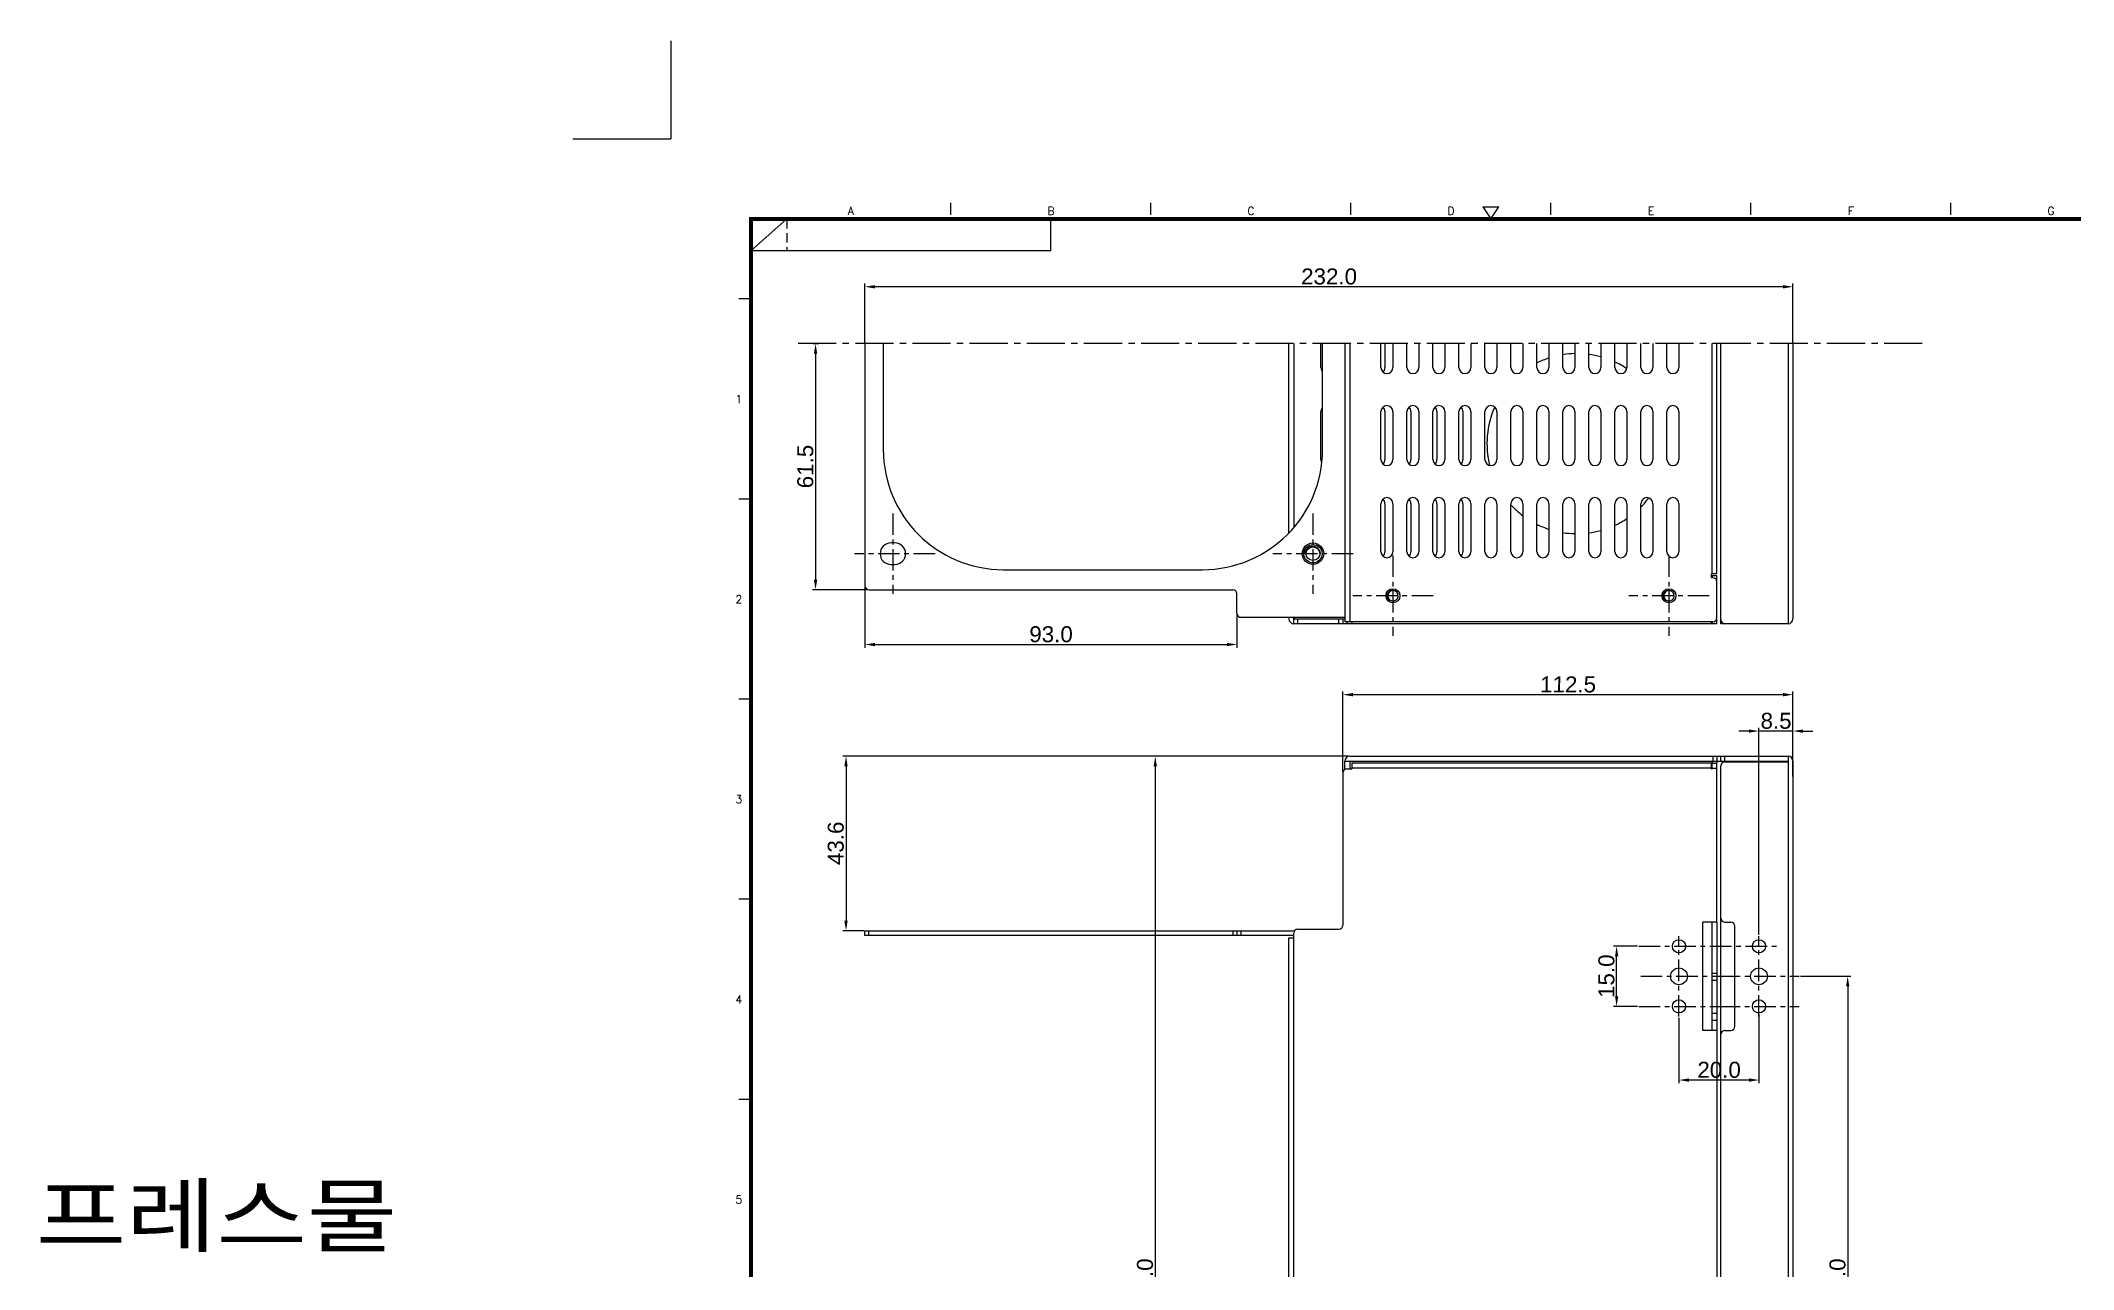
# Model space of a CAD drawing. Extents: x -425 to 6552, y -3049 to 3105.
# Drawn here: x -425 to 83, y -2273 to -1966 of the extents above; entities that cross this region are included whole.
import ezdxf
from ezdxf.enums import TextEntityAlignment as Align

# ---------------------------------------------------------------- set-up
doc = ezdxf.new("R2010")
doc.units = 0
doc.header["$PDMODE"] = 3
doc.header["$PDSIZE"] = 1.5
for name, pattern in [('CENTER', [17.8, 10.75, -2.35, 2.35, -2.35]), ('CENTER2', [28.575, 19.05, -3.175, 3.175, -3.175]), ('HIDDEN', [3.525, 2.35, -1.175])]:
    doc.linetypes.add(name, pattern=pattern)
doc.layers.get('0').update_dxf_attribs({"linetype": 'CONTINUOUS'})
doc.layers.get('DEFPOINTS').update_dxf_attribs({"linetype": 'CONTINUOUS'})
for name, color, linetype in [('3', 112, 'CENTER'), ('CV', 6, 'CONTINUOUS'), ('DIM', 1, 'CONTINUOUS')]:
    doc.layers.add(name, color=color, linetype=linetype)
doc.styles.add('N', font='arialbi.ttf', dxfattribs={"width": 0.8, "oblique": 5})
doc.styles.add('OMI-1', font='arial.ttf', dxfattribs={"oblique": 1})
doc.styles.add('SIM', font='simplex')
doc.dimstyles.new('1', dxfattribs={"dimtxt": 4, "dimasz": 2.5, "dimexe": 0.8, "dimexo": 0.3, "dimgap": 0.5, "dimtad": 1, "dimtoh": 1, "dimdec": 1, "dimzin": 0, "dimtxsty": 'OMI-1', "dimcen": 0, "dimclrd": 256, "dimclre": 256, "dimclrt": 256, "dimazin": 3, "dimtfac": 0.8, "dimtdec": 1, "dimtix": 1, "dimtmove": 0, "dimatfit": 3, "dimtolj": 1, "dimtzin": 0})

# ---------------------------------------------------------------- blocks, each defined once
blk = doc.blocks.new('*D8302')
at = {"layer": 'DEFPOINTS', "color": 0}
for p in [(14.35, -2199.89), (14.35, -2354.89), (26.47, -2354.89)]:
    blk.add_point(p, dxfattribs=at)
at = {"layer": 'DIM'}
for p, q in [((14.65, -2199.89), (27.27, -2199.89)), ((26.47, -2202.39), (26.47, -2352.39)), ((14.65, -2354.89), (27.27, -2354.89))]:
    blk.add_line(p, q, dxfattribs=at)
for points in [[(26.89, -2202.39), (26.06, -2202.39), (26.47, -2199.89)], [(26.06, -2352.39), (26.89, -2352.39), (26.47, -2354.89)]]:
    blk.add_solid(points, dxfattribs=at)
at = {"layer": 'DIM', "insert": (23.93, -2277.39), "char_height": 4, "attachment_point": 5, "rotation": 90, "style": 'OMI-1'}
blk.add_mtext('\\A1;155.0', dxfattribs=at)
blk = doc.blocks.new('*D8303')
at = {"layer": 'DEFPOINTS', "color": 0}
for p in [(4.29, -2138.61), (12.79, -2150.29), (4.29, -2189.83)]:
    blk.add_point(p, dxfattribs=at)
at = {"layer": 'DIM'}
for p, q in [((1.79, -2138.61), (-0.71, -2138.61)), ((4.29, -2189.53), (4.29, -2137.81)), ((12.79, -2138.61), (4.29, -2138.61)), ((12.79, -2149.99), (12.79, -2137.81)), ((15.29, -2138.61), (17.79, -2138.61))]:
    blk.add_line(p, q, dxfattribs=at)
for points in [[(1.79, -2139.03), (1.79, -2138.2), (4.29, -2138.61)], [(15.29, -2138.2), (15.29, -2139.03), (12.79, -2138.61)]]:
    blk.add_solid(points, dxfattribs=at)
at = {"layer": 'DIM', "insert": (8.54, -2136.07), "char_height": 4, "attachment_point": 5, "style": 'OMI-1'}
blk.add_mtext('\\A1;8.5', dxfattribs=at)
blk = doc.blocks.new('*D8304')
at = {"layer": 'DEFPOINTS', "color": 0}
for p in [(-219.21, -2027.6), (-219.21, -2041.79), (12.79, -2041.79)]:
    blk.add_point(p, dxfattribs=at)
at = {"layer": 'DIM'}
for p, q in [((-219.21, -2041.49), (-219.21, -2026.8)), ((12.79, -2041.49), (12.79, -2026.8)), ((10.29, -2027.6), (-216.71, -2027.6))]:
    blk.add_line(p, q, dxfattribs=at)
for points in [[(-216.71, -2027.18), (-216.71, -2028.01), (-219.21, -2027.6)], [(10.29, -2028.01), (10.29, -2027.18), (12.79, -2027.6)]]:
    blk.add_solid(points, dxfattribs=at)
at = {"layer": 'DIM', "insert": (-103.21, -2025.05), "char_height": 4, "attachment_point": 5, "style": 'OMI-1'}
blk.add_mtext('\\A1;232.0', dxfattribs=at)
blk = doc.blocks.new('*D8305')
at = {"layer": 'DEFPOINTS', "color": 0}
for p in [(-99.71, -2129.52), (12.79, -2138.61), (-99.71, -2149.04)]:
    blk.add_point(p, dxfattribs=at)
at = {"layer": 'DIM'}
for p, q in [((-99.71, -2148.74), (-99.71, -2128.72)), ((12.79, -2138.31), (12.79, -2128.72)), ((10.29, -2129.52), (-97.21, -2129.52))]:
    blk.add_line(p, q, dxfattribs=at)
for points in [[(-97.21, -2129.1), (-97.21, -2129.94), (-99.71, -2129.52)], [(10.29, -2129.94), (10.29, -2129.1), (12.79, -2129.52)]]:
    blk.add_solid(points, dxfattribs=at)
at = {"layer": 'DIM', "insert": (-43.46, -2126.98), "char_height": 4, "attachment_point": 5, "style": 'OMI-1'}
blk.add_mtext('\\A1;112.5', dxfattribs=at)
blk = doc.blocks.new('*D8306')
at = {"layer": 'DEFPOINTS', "color": 0}
for p in [(-219.21, -2102.29), (-126.21, -2109.19), (-126.21, -2116.98)]:
    blk.add_point(p, dxfattribs=at)
at = {"layer": 'DIM'}
for p, q in [((-219.21, -2102.59), (-219.21, -2117.78)), ((-126.21, -2109.49), (-126.21, -2117.78)), ((-216.71, -2116.98), (-128.71, -2116.98))]:
    blk.add_line(p, q, dxfattribs=at)
for points in [[(-216.71, -2116.57), (-216.71, -2117.4), (-219.21, -2116.98)], [(-128.71, -2117.4), (-128.71, -2116.57), (-126.21, -2116.98)]]:
    blk.add_solid(points, dxfattribs=at)
at = {"layer": 'DIM', "insert": (-172.71, -2114.44), "char_height": 4, "attachment_point": 5, "style": 'OMI-1'}
blk.add_mtext('\\A1;93.0', dxfattribs=at)
blk = doc.blocks.new('*D8307')
at = {"layer": 'DEFPOINTS', "color": 0}
for p in [(-232.43, -2041.79), (-231.55, -2103.29), (-218.21, -2103.29)]:
    blk.add_point(p, dxfattribs=at)
at = {"layer": 'DIM'}
for p, q in [((-232.13, -2041.79), (-230.75, -2041.79)), ((-231.55, -2044.29), (-231.55, -2100.79)), ((-218.51, -2103.29), (-232.35, -2103.29))]:
    blk.add_line(p, q, dxfattribs=at)
for points in [[(-231.13, -2044.29), (-231.96, -2044.29), (-231.55, -2041.79)], [(-231.96, -2100.79), (-231.13, -2100.79), (-231.55, -2103.29)]]:
    blk.add_solid(points, dxfattribs=at)
at = {"layer": 'DIM', "insert": (-234.09, -2072.54), "char_height": 4, "attachment_point": 5, "rotation": 90, "style": 'OMI-1'}
blk.add_mtext('\\A1;61.5', dxfattribs=at)
blk = doc.blocks.new('*D8308')
at = {"layer": 'DEFPOINTS', "color": 0}
for p in [(-98.01, -2144.89), (-223.93, -2188.49), (-219.21, -2188.49)]:
    blk.add_point(p, dxfattribs=at)
at = {"layer": 'DIM'}
for p, q in [((-98.31, -2144.89), (-224.73, -2144.89)), ((-223.93, -2147.39), (-223.93, -2185.99)), ((-219.51, -2188.49), (-224.73, -2188.49))]:
    blk.add_line(p, q, dxfattribs=at)
for points in [[(-223.52, -2147.39), (-224.35, -2147.39), (-223.93, -2144.89)], [(-224.35, -2185.99), (-223.52, -2185.99), (-223.93, -2188.49)]]:
    blk.add_solid(points, dxfattribs=at)
at = {"layer": 'DIM', "insert": (-226.48, -2166.69), "char_height": 4, "attachment_point": 5, "rotation": 90, "style": 'OMI-1'}
blk.add_mtext('\\A1;43.6', dxfattribs=at)
blk = doc.blocks.new('*D8312')
at = {"layer": 'DEFPOINTS', "color": 0}
for p in [(-15.71, -2209.96), (4.29, -2209.04), (-15.71, -2225.81)]:
    blk.add_point(p, dxfattribs=at)
at = {"layer": 'DIM'}
for p, q in [((-15.71, -2210.26), (-15.71, -2226.61)), ((4.29, -2209.34), (4.29, -2226.61)), ((1.79, -2225.81), (-13.21, -2225.81))]:
    blk.add_line(p, q, dxfattribs=at)
for points in [[(-13.21, -2225.39), (-13.21, -2226.23), (-15.71, -2225.81)], [(1.79, -2226.23), (1.79, -2225.39), (4.29, -2225.81)]]:
    blk.add_solid(points, dxfattribs=at)
at = {"layer": 'DIM', "insert": (-5.71, -2223.27), "char_height": 4, "attachment_point": 5, "style": 'OMI-1'}
blk.add_mtext('\\A1;20.0', dxfattribs=at)
blk = doc.blocks.new('*D8313')
at = {"layer": 'DEFPOINTS', "color": 0}
for p in [(-31.29, -2192.39), (-25.77, -2192.39), (-25.77, -2207.39)]:
    blk.add_point(p, dxfattribs=at)
at = {"layer": 'DIM'}
for p, q in [((-26.07, -2192.39), (-32.09, -2192.39)), ((-31.29, -2204.89), (-31.29, -2194.89)), ((-26.07, -2207.39), (-32.09, -2207.39))]:
    blk.add_line(p, q, dxfattribs=at)
for points in [[(-30.87, -2194.89), (-31.7, -2194.89), (-31.29, -2192.39)], [(-31.7, -2204.89), (-30.87, -2204.89), (-31.29, -2207.39)]]:
    blk.add_solid(points, dxfattribs=at)
at = {"layer": 'DIM', "insert": (-33.83, -2199.89), "char_height": 4, "attachment_point": 5, "rotation": 90, "style": 'OMI-1'}
blk.add_mtext('\\A1;15.0', dxfattribs=at)
blk = doc.blocks.new('*D8431')
at = {"layer": 'DEFPOINTS', "color": 0}
for p in [(-120.3, -2144.89), (-146.62, -2409.89), (-112.21, -2409.89)]:
    blk.add_point(p, dxfattribs=at)
at = {"layer": 'DIM'}
for p, q in [((-120.6, -2144.89), (-147.42, -2144.89)), ((-146.62, -2147.39), (-146.62, -2407.39)), ((-112.51, -2409.89), (-147.42, -2409.89))]:
    blk.add_line(p, q, dxfattribs=at)
for points in [[(-146.21, -2147.39), (-147.04, -2147.39), (-146.62, -2144.89)], [(-147.04, -2407.39), (-146.21, -2407.39), (-146.62, -2409.89)]]:
    blk.add_solid(points, dxfattribs=at)
at = {"layer": 'DIM', "insert": (-149.17, -2277.39), "char_height": 4, "attachment_point": 5, "rotation": 90, "style": 'OMI-1'}
blk.add_mtext('\\A1;265.0', dxfattribs=at)

msp = doc.modelspace()

# ---------------------------------------------------------------- linework, layer by layer
for p, q in [((-267.71, -1966.11), (-267.71, -1990.65)), ((-292.25, -1990.65), (-267.71, -1990.65)), ((-197.71, -2009.65), (-197.71, -2006.65)), ((-147.71, -2009.65), (-147.71, -2006.65)), ((-97.71, -2009.65), (-97.71, -2006.65)), ((-47.71, -2009.65), (-47.71, -2006.65)), ((2.29, -2009.65), (2.29, -2006.65)), ((52.29, -2009.65), (52.29, -2006.65)), ((-247.71, -2018.65), (-238.71, -2010.65)), ((-172.71, -2018.65), (-172.71, -2010.65)), ((-64.71, -2007.65), (-60.71, -2007.65)), ((-64.71, -2007.65), (-62.71, -2010.65)), ((-62.71, -2010.65), (-60.71, -2007.65)), ((-172.71, -2018.65), (-247.71, -2018.65)), ((-247.71, -2030.65), (-250.71, -2030.65)), ((-247.71, -2080.65), (-250.71, -2080.65)), ((-247.71, -2130.65), (-250.71, -2130.65)), ((-247.71, -2180.65), (-250.71, -2180.65)), ((-247.71, -2230.65), (-250.71, -2230.65))]:
    msp.add_line(p, q)
at = {"linetype": 'HIDDEN'}
msp.add_line((-238.71, -2010.65), (-238.71, -2018.65), dxfattribs=at)
at = {"color": 7, "linetype": 'CONTINUOUS'}
for p, q in [((-219.21, -2041.79), (-219.21, -2102.29)), ((-214.61, -2041.79), (-214.61, -2068.29)), ((-113.21, -2089.1), (-113.21, -2041.79)), ((-112.01, -2041.79), (-112.01, -2087.78)), ((-105.21, -2047.79), (-105.21, -2041.79)), ((-104.81, -2068.29), (-104.81, -2041.79)), ((-99.21, -2041.79), (-99.21, -2111.29)), ((-98.01, -2041.79), (-98.01, -2111.29)), ((-90.21, -2047.79), (-90.21, -2041.79)), ((-89.21, -2041.79), (-89.21, -2047.79)), ((-87.21, -2041.79), (-87.21, -2047.79)), ((-83.71, -2047.79), (-83.71, -2041.79)), ((-80.71, -2041.79), (-80.71, -2047.79)), ((-77.21, -2047.79), (-77.21, -2041.79)), ((-74.21, -2041.79), (-74.21, -2047.79)), ((-70.71, -2047.79), (-70.71, -2041.79)), ((-67.71, -2041.79), (-67.71, -2047.79)), ((-64.21, -2047.79), (-64.21, -2041.79)), ((-61.21, -2041.79), (-61.21, -2047.79)), ((-57.71, -2047.79), (-57.71, -2041.79)), ((-54.71, -2041.79), (-54.71, -2047.79)), ((-51.21, -2047.79), (-51.21, -2041.79)), ((-48.21, -2041.79), (-48.21, -2047.79)), ((-44.71, -2047.79), (-44.71, -2041.79)), ((-41.71, -2041.79), (-41.71, -2047.79)), ((-38.21, -2047.79), (-38.21, -2041.79)), ((-35.21, -2041.79), (-35.21, -2047.79)), ((-31.71, -2047.79), (-31.71, -2041.79)), ((-28.71, -2041.79), (-28.71, -2047.79)), ((-25.21, -2047.79), (-25.21, -2041.79)), ((-22.21, -2041.79), (-22.21, -2047.79)), ((-18.71, -2047.79), (-18.71, -2041.79)), ((-15.71, -2041.79), (-15.71, -2047.79)), ((-7.41, -2099.29), (-7.41, -2041.79)), ((-6.21, -2099.29), (-6.21, -2041.79)), ((-5.21, -2111.79), (-5.21, -2041.79)), ((11.59, -2041.79), (11.59, -2111.79)), ((12.79, -2041.79), (12.79, -2110.59)), ((-105.21, -2070.79), (-105.21, -2058.79)), ((-90.21, -2070.79), (-90.21, -2058.79)), ((-89.21, -2058.79), (-89.21, -2070.79)), ((-87.21, -2058.79), (-87.21, -2070.79)), ((-83.71, -2070.79), (-83.71, -2058.79)), ((-82.71, -2058.79), (-82.71, -2070.79)), ((-80.71, -2058.79), (-80.71, -2070.79)), ((-77.21, -2070.79), (-77.21, -2058.79)), ((-76.21, -2058.79), (-76.21, -2070.79)), ((-74.21, -2058.79), (-74.21, -2070.79)), ((-70.71, -2070.79), (-70.71, -2058.79)), ((-69.71, -2058.79), (-69.71, -2070.79)), ((-67.71, -2058.79), (-67.71, -2070.79)), ((-64.21, -2070.79), (-64.21, -2058.79)), ((-61.21, -2058.79), (-61.21, -2070.79)), ((-57.71, -2070.79), (-57.71, -2058.79)), ((-54.71, -2058.79), (-54.71, -2070.79)), ((-51.21, -2070.79), (-51.21, -2058.79)), ((-48.21, -2058.79), (-48.21, -2070.79)), ((-44.71, -2070.79), (-44.71, -2058.79)), ((-41.71, -2058.79), (-41.71, -2070.79)), ((-38.21, -2070.79), (-38.21, -2058.79)), ((-35.21, -2058.79), (-35.21, -2070.79)), ((-31.71, -2070.79), (-31.71, -2058.79)), ((-28.71, -2058.79), (-28.71, -2070.79)), ((-25.21, -2070.79), (-25.21, -2058.79)), ((-22.21, -2058.79), (-22.21, -2070.79)), ((-18.71, -2070.79), (-18.71, -2058.79)), ((-15.71, -2058.79), (-15.71, -2070.79)), ((-90.21, -2093.79), (-90.21, -2081.79)), ((-89.21, -2081.79), (-89.21, -2093.79)), ((-87.21, -2081.79), (-87.21, -2093.79)), ((-83.71, -2093.79), (-83.71, -2081.79)), ((-82.71, -2081.79), (-82.71, -2093.79)), ((-80.71, -2081.79), (-80.71, -2093.79)), ((-77.21, -2093.79), (-77.21, -2081.79)), ((-76.21, -2081.79), (-76.21, -2093.79)), ((-74.21, -2081.79), (-74.21, -2093.79)), ((-70.71, -2093.79), (-70.71, -2081.79)), ((-69.71, -2081.79), (-69.71, -2093.79)), ((-67.71, -2081.79), (-67.71, -2093.79)), ((-64.21, -2093.79), (-64.21, -2081.79)), ((-61.21, -2081.79), (-61.21, -2093.79)), ((-57.71, -2093.79), (-57.71, -2081.79)), ((-54.71, -2081.79), (-54.71, -2093.79)), ((-51.21, -2093.79), (-51.21, -2081.79)), ((-48.21, -2081.79), (-48.21, -2093.79)), ((-44.71, -2093.79), (-44.71, -2081.79)), ((-41.71, -2081.79), (-41.71, -2093.79)), ((-38.21, -2093.79), (-38.21, -2081.79)), ((-35.21, -2081.79), (-35.21, -2093.79)), ((-31.71, -2093.79), (-31.71, -2081.79)), ((-28.71, -2081.79), (-28.71, -2093.79)), ((-25.21, -2093.79), (-25.21, -2081.79)), ((-22.21, -2081.79), (-22.21, -2093.79)), ((-18.71, -2093.79), (-18.71, -2081.79)), ((-15.71, -2081.79), (-15.71, -2093.79)), ((-211.71, -2091.6), (-212.71, -2091.6)), ((-212.71, -2096.98), (-211.71, -2096.98)), ((-184.61, -2098.29), (-134.81, -2098.29)), ((-218.21, -2103.29), (-127.21, -2103.29)), ((-6.21, -2099.29), (-7.61, -2099.29)), ((-7.61, -2100.29), (-7.61, -2099.29)), ((-7.21, -2100.29), (-7.61, -2100.29)), ((-6.21, -2099.79), (-7.41, -2099.79)), ((-7.41, -2099.79), (-7.41, -2100.29)), ((-6.21, -2100.79), (-6.34, -2100.79)), ((-6.21, -2101.29), (-6.21, -2099.79)), ((-6.21, -2110.29), (-6.21, -2101.29)), ((-126.21, -2109.19), (-126.21, -2104.29)), ((-125.21, -2110.19), (-99.21, -2110.19)), ((-113.21, -2110.19), (-113.21, -2110.59)), ((-112.01, -2111.79), (-112.01, -2110.19)), ((-112.01, -2110.59), (-99.21, -2110.59)), ((-6.21, -2111.79), (-112.01, -2111.79)), ((-111.81, -2110.19), (-111.81, -2110.59)), ((-111.01, -2111.79), (-111.01, -2110.59)), ((-100.71, -2111.79), (-100.71, -2110.59)), ((-99.71, -2110.59), (-99.71, -2111.79)), ((-7.21, -2111.29), (-99.21, -2111.29)), ((-98.71, -2111.29), (-98.71, -2111.79)), ((-97.51, -2111.29), (-97.51, -2111.79)), ((-7.61, -2111.79), (-7.61, -2111.29)), ((-7.41, -2111.79), (-7.41, -2111.29)), ((-6.26, -2110.59), (-6.21, -2110.59)), ((-6.21, -2111.79), (-6.21, -2110.59)), ((11.59, -2111.79), (-5.21, -2111.79)), ((-99.71, -2149.04), (-99.71, -2187.14)), ((-99.21, -2148.18), (-99.21, -2146.09)), ((-99.21, -2146.09), (-6.21, -2146.09)), ((-98.71, -2148.04), (-97.51, -2148.04)), ((-98.01, -2144.89), (-6.21, -2144.89)), ((-98.01, -2146.09), (-98.01, -2148.04)), ((-97.51, -2146.64), (-97.51, -2148.04)), ((-7.61, -2146.64), (-97.51, -2146.64)), ((-7.61, -2147.84), (-97.51, -2147.84)), ((-7.61, -2148.04), (-7.61, -2146.64)), ((-7.61, -2146.64), (-7.51, -2146.64)), ((-7.51, -2147.84), (-7.61, -2147.84)), ((-7.61, -2148.04), (-7.41, -2148.04)), ((-7.51, -2148.04), (-7.51, -2146.64)), ((-7.41, -2146.09), (-7.41, -2146.64)), ((-7.41, -2148.04), (-7.41, -2146.64)), ((-7.41, -2146.64), (-6.21, -2146.64)), ((-7.41, -2147.84), (-6.21, -2147.84)), ((-7.21, -2144.89), (-7.21, -2146.09)), ((-6.21, -2144.89), (-6.21, -2146.64)), ((-6.21, -2144.89), (11.59, -2144.89)), ((-6.21, -2146.09), (11.59, -2146.09)), ((-6.21, -2186.39), (-6.21, -2146.64)), ((-5.21, -2146.09), (-5.21, -2144.89)), ((-5.21, -2407.49), (-5.21, -2147.29)), ((-4.21, -2146.09), (-4.21, -2144.89)), ((-4.21, -2146.29), (11.59, -2146.29)), ((11.59, -2144.89), (11.59, -2409.89)), ((12.79, -2146.09), (12.79, -2408.69)), ((-219.21, -2189.69), (-219.21, -2188.49)), ((-219.21, -2188.49), (-111.77, -2188.49)), ((-112.01, -2189.69), (-219.21, -2189.69)), ((-218.21, -2189.69), (-218.21, -2188.49)), ((-127.21, -2188.49), (-127.21, -2189.69)), ((-126.21, -2188.49), (-126.21, -2189.69)), ((-125.21, -2188.49), (-125.21, -2189.69)), ((-112.01, -2408.14), (-112.01, -2189.14)), ((-111.01, -2188.14), (-100.71, -2188.14)), ((-9.71, -2213.39), (-9.71, -2186.39)), ((-6.21, -2186.39), (-9.71, -2186.39)), ((-7.41, -2213.39), (-7.41, -2186.39)), ((-6.21, -2186.39), (-6.21, -2213.39)), ((-4.21, -2186.39), (-2.71, -2186.39)), ((-1.71, -2212.39), (-1.71, -2187.39)), ((-113.21, -2408.14), (-113.21, -2190.24)), ((-113.21, -2190.24), (-112.01, -2190.24)), ((-6.21, -2199.17), (-7.41, -2199.17)), ((-6.21, -2200.95), (-7.41, -2200.95)), ((-6.21, -2209.14), (-7.41, -2209.14)), ((-6.21, -2213.39), (-9.71, -2213.39)), ((-6.21, -2210.92), (-7.41, -2210.92)), ((-6.21, -2213.39), (-6.21, -2341.39)), ((-4.21, -2213.39), (-2.71, -2213.39))]:
    msp.add_line(p, q, dxfattribs=at)
at = {"const_width": 1}
msp.add_lwpolyline([(552.29, -2010.65), (-247.71, -2010.65), (-247.71, -2560.65), (552.29, -2560.65)], close=True, dxfattribs=at)
at = {"color": 7, "linetype": 'CONTINUOUS'}
for centre, radius in [((-107.21, -2094.29), 2.69), ((-107.21, -2094.29), 2.3), ((-107.21, -2094.29), 1.7), ((-87.21, -2104.79), 1.75), ((-18.21, -2104.79), 1.75), ((-15.71, -2192.39), 1.65), ((4.29, -2192.39), 1.65), ((-15.71, -2199.89), 2.1), ((4.29, -2199.89), 2.1), ((-15.71, -2207.39), 1.65), ((4.29, -2207.39), 1.65)]:
    msp.add_circle(centre, radius, dxfattribs=at)
for centre, radius, start, end in [((-103.71, -2047.79), 1.5, 180, 222.7045), ((-88.71, -2047.79), 1.5, 180, 0), ((-90.71, -2047.79), 1.5, 311.8153, 0), ((-82.21, -2047.79), 1.5, 180, 0), ((-75.71, -2047.79), 1.5, 180, 0), ((-69.21, -2047.79), 1.5, 180, 0), ((-62.71, -2047.79), 1.5, 180, 0), ((-56.21, -2047.79), 1.5, 180, 0), ((-41.21, -2066.79), 22.5, 108.137, 116.392), ((-49.71, -2047.79), 1.5, 180, 0), ((-41.21, -2066.79), 22.5, 91.2773, 98.9527), ((-43.21, -2047.79), 1.5, 180, 0), ((-41.21, -2066.79), 22.5, 74.5275, 82.3342), ((-36.71, -2047.79), 1.5, 180, 0), ((-41.21, -2066.79), 22.5, 56.3292, 65.0132), ((-30.21, -2047.79), 1.5, 180, 0), ((-23.71, -2047.79), 1.5, 180, 0), ((-17.21, -2047.79), 1.5, 180, 0), ((-103.71, -2058.79), 1.5, 137.2955, 180), ((-88.71, -2058.79), 1.5, 0, 180), ((-90.71, -2058.79), 1.5, 0, 48.1847), ((-82.21, -2058.79), 1.5, 0, 180), ((-84.21, -2058.79), 1.5, 0, 48.1847), ((-75.71, -2058.79), 1.5, 0, 180), ((-77.71, -2058.79), 1.5, 0, 48.1847), ((-69.21, -2058.79), 1.5, 0, 180), ((-71.21, -2058.79), 1.5, 0, 48.1847), ((-62.71, -2058.79), 1.5, 0, 180), ((-41.21, -2066.79), 22.5, 155.9834, 194.0617), ((-56.21, -2058.79), 1.5, 0, 180), ((-49.71, -2058.79), 1.5, 0, 180), ((-43.21, -2058.79), 1.5, 0, 180), ((-36.71, -2058.79), 1.5, 0, 180), ((-30.21, -2058.79), 1.5, 0, 180), ((-23.71, -2058.79), 1.5, 0, 180), ((-17.21, -2058.79), 1.5, 0, 180), ((-184.61, -2068.29), 30, 180, 270), ((-134.81, -2068.29), 30, 270, 0), ((-103.71, -2070.79), 1.5, 180, 210.8988), ((-88.71, -2070.79), 1.5, 180, 0), ((-90.71, -2070.79), 1.5, 311.8153, 0), ((-82.21, -2070.79), 1.5, 180, 0), ((-84.21, -2070.79), 1.5, 311.8153, 0), ((-75.71, -2070.79), 1.5, 180, 0), ((-77.71, -2070.79), 1.5, 311.8153, 0), ((-69.21, -2070.79), 1.5, 180, 0), ((-71.21, -2070.79), 1.5, 311.8153, 0), ((-62.71, -2070.79), 1.5, 180, 0), ((-56.21, -2070.79), 1.5, 180, 0), ((-49.71, -2070.79), 1.5, 180, 0), ((-43.21, -2070.79), 1.5, 180, 0), ((-36.71, -2070.79), 1.5, 180, 0), ((-30.21, -2070.79), 1.5, 180, 0), ((-23.71, -2070.79), 1.5, 180, 0), ((-17.21, -2070.79), 1.5, 180, 0), ((-88.71, -2081.79), 1.5, 0, 180), ((-90.71, -2081.79), 1.5, 0, 48.1847), ((-82.21, -2081.79), 1.5, 0, 180), ((-84.21, -2081.79), 1.5, 0, 48.1847), ((-75.71, -2081.79), 1.5, 0, 180), ((-77.71, -2081.79), 1.5, 0, 48.1847), ((-69.21, -2081.79), 1.5, 0, 180), ((-71.21, -2081.79), 1.5, 0, 48.1847), ((-62.71, -2081.79), 1.5, 0, 180), ((-56.21, -2081.79), 1.5, 0, 180), ((-41.21, -2066.79), 22.5, 222.8175, 233.1246), ((-49.71, -2081.79), 1.5, 0, 180), ((-43.21, -2081.79), 1.5, 0, 180), ((-36.71, -2081.79), 1.5, 0, 180), ((-30.21, -2081.79), 1.5, 0, 180), ((-23.71, -2081.79), 1.5, 0, 180), ((-41.21, -2066.79), 22.5, 315.3499, 322.9034), ((-17.21, -2081.79), 1.5, 0, 180), ((-41.21, -2066.79), 22.5, 243.608, 251.863), ((-41.21, -2066.79), 22.5, 294.9868, 303.7569), ((-212.71, -2094.29), 2.69, 90, 270), ((-211.71, -2094.29), 2.69, 270, 90), ((-41.21, -2066.79), 22.5, 261.0473, 268.7227), ((-41.21, -2066.79), 22.5, 277.6658, 285.4725), ((-88.71, -2093.79), 1.5, 180, 0), ((-90.71, -2093.79), 1.5, 311.8153, 0), ((-82.21, -2093.79), 1.5, 180, 0), ((-84.21, -2093.79), 1.5, 311.8153, 0), ((-75.71, -2093.79), 1.5, 180, 0), ((-77.71, -2093.79), 1.5, 311.8153, 0), ((-69.21, -2093.79), 1.5, 180, 0), ((-71.21, -2093.79), 1.5, 311.8153, 0), ((-62.71, -2093.79), 1.5, 180, 0), ((-56.21, -2093.79), 1.5, 180, 0), ((-49.71, -2093.79), 1.5, 180, 0), ((-43.21, -2093.79), 1.5, 180, 0), ((-36.71, -2093.79), 1.5, 180, 0), ((-30.21, -2093.79), 1.5, 180, 0), ((-23.71, -2093.79), 1.5, 180, 0), ((-17.21, -2093.79), 1.5, 180, 0), ((-218.21, -2102.29), 1, 180, 270), ((-127.21, -2104.29), 1, 0, 90), ((-87.21, -2104.79), 1.3, 15.0032, 14.4749), ((-18.21, -2104.79), 1.3, 15.0032, 14.4749), ((-7.21, -2101.29), 1, 0, 90), ((-125.21, -2109.19), 1, 180, 270), ((-112.01, -2110.59), 1.2, 180, 270), ((-7.21, -2110.29), 1, 270, 0), ((-4.21, -2110.79), 1, 180, 270), ((11.59, -2110.59), 1.2, 270, 0), ((-98.71, -2149.04), 1, 90, 180), ((-98.01, -2146.09), 1.2, 90, 180), ((-4.21, -2147.29), 1, 90, 180), ((11.59, -2146.09), 1.2, 0, 90), ((-111.01, -2189.14), 1, 90, 180), ((-100.71, -2187.14), 1, 270, 0), ((-4.21, -2185.39), 1, 180, 270), ((-2.71, -2187.39), 1, 0, 90), ((-4.21, -2214.39), 1, 90, 180), ((-2.71, -2212.39), 1, 270, 0)]:
    msp.add_arc(centre, radius, start, end, dxfattribs=at)
for points, knots in [([(-109.21, -2094.39), (-109.21, -2094.26), (-109.19, -2094), (-109.08, -2093.62), (-108.92, -2093.33), (-108.77, -2093.11), (-108.59, -2092.92), (-108.34, -2092.71), (-108.04, -2092.56), (-107.8, -2092.47), (-107.54, -2092.42), (-107.34, -2092.4), (-107.21, -2092.41)], [0, 0, 0, 0, 0.124975, 0.249935, 0.374902, 0.437464, 0.500025, 0.624981, 0.749936, 0.812494, 0.87505, 1, 1, 1, 1]), ([(-108, -2092.79), (-108.08, -2092.82), (-108.25, -2092.89), (-108.47, -2093.03), (-108.67, -2093.2), (-108.9, -2093.47), (-109.12, -2093.87), (-109.19, -2094.22), (-109.21, -2094.39)], [0, 0, 0, 0, 0.124955, 0.249973, 0.375056, 0.500191, 0.749982, 1, 1, 1, 1]), ([(-107.21, -2092.41), (-107.11, -2092.41), (-106.92, -2092.43), (-106.63, -2092.51), (-106.36, -2092.64), (-106.12, -2092.8), (-105.9, -2093), (-105.72, -2093.24), (-105.58, -2093.5), (-105.48, -2093.77), (-105.43, -2094.07), (-105.43, -2094.36), (-105.48, -2094.65), (-105.57, -2094.93), (-105.72, -2095.19), (-105.9, -2095.42), (-106.12, -2095.62), (-106.29, -2095.73), (-106.37, -2095.77)], [0, 0, 0, 0, 0.062508, 0.125017, 0.187524, 0.25003, 0.312534, 0.375037, 0.437539, 0.500039, 0.562539, 0.625038, 0.687534, 0.750029, 0.812524, 0.875019, 0.937511, 1, 1, 1, 1]), ([(-87.92, -2106.11), (-88.06, -2106.03), (-88.31, -2105.83), (-88.56, -2105.42), (-88.68, -2104.96), (-88.64, -2104.56), (-88.54, -2104.26), (-88.43, -2104.05), (-88.28, -2103.86), (-88.1, -2103.7), (-87.9, -2103.57), (-87.68, -2103.48), (-87.45, -2103.43), (-87.29, -2103.42), (-87.21, -2103.43)], [0, 0, 0, 0, 0.124824, 0.24963, 0.374427, 0.499216, 0.561817, 0.624418, 0.68702, 0.74962, 0.812217, 0.874811, 0.93741, 1, 1, 1, 1]), ([(-87.21, -2103.43), (-87.06, -2103.43), (-86.77, -2103.49), (-86.39, -2103.71), (-86.09, -2104.05), (-85.98, -2104.32), (-85.95, -2104.47)], [0, 0, 0, 0, 0.250052, 0.500063, 0.750045, 1, 1, 1, 1]), ([(-18.92, -2106.11), (-19.06, -2106.03), (-19.31, -2105.83), (-19.56, -2105.42), (-19.68, -2104.96), (-19.64, -2104.56), (-19.54, -2104.26), (-19.43, -2104.05), (-19.28, -2103.86), (-19.1, -2103.7), (-18.9, -2103.57), (-18.68, -2103.48), (-18.45, -2103.43), (-18.29, -2103.42), (-18.21, -2103.43)], [0, 0, 0, 0, 0.124824, 0.24963, 0.374427, 0.499216, 0.561817, 0.624418, 0.68702, 0.74962, 0.812217, 0.874811, 0.93741, 1, 1, 1, 1]), ([(-18.21, -2103.43), (-18.06, -2103.43), (-17.77, -2103.49), (-17.39, -2103.71), (-17.09, -2104.05), (-16.98, -2104.32), (-16.95, -2104.47)], [0, 0, 0, 0, 0.250052, 0.500063, 0.750045, 1, 1, 1, 1]), ([(-88.51, -2104.81), (-88.53, -2104.93), (-88.52, -2105.19), (-88.41, -2105.55), (-88.21, -2105.87), (-88.03, -2106.04), (-87.92, -2106.11)], [0, 0, 0, 0, 0.249691, 0.499597, 0.749701, 1, 1, 1, 1]), ([(-19.51, -2104.81), (-19.53, -2104.93), (-19.52, -2105.19), (-19.41, -2105.55), (-19.21, -2105.87), (-19.03, -2106.04), (-18.92, -2106.11)], [0, 0, 0, 0, 0.249691, 0.499597, 0.749701, 1, 1, 1, 1])]:
    msp.add_open_spline(points, degree=3, knots=knots, dxfattribs=at)
at = {"layer": '3', "linetype": 'CENTER2', "ltscale": 0.5}
msp.add_line((45.1, -2041.79), (-235.94, -2041.79), dxfattribs=at)
at = {"layer": '3', "linetype": 'CENTER', "ltscale": 0.5}
for p, q in [((-212.21, -2084.23), (-212.21, -2104.35)), ((-107.21, -2084.23), (-107.21, -2104.35)), ((-201.65, -2094.29), (-221.77, -2094.29)), ((-97.15, -2094.29), (-117.27, -2094.29)), ((-87.21, -2094.73), (-87.21, -2114.85)), ((-18.21, -2094.73), (-18.21, -2114.85)), ((-77.15, -2104.79), (-97.27, -2104.79)), ((-8.15, -2104.79), (-28.27, -2104.79)), ((-15.71, -2209.96), (-15.71, -2189.83)), ((4.29, -2209.96), (4.29, -2189.83)), ((-25.77, -2192.39), (8.77, -2192.39)), ((-25.27, -2199.89), (-5.15, -2199.89)), ((-5.77, -2199.89), (14.35, -2199.89)), ((-25.77, -2207.39), (-5.65, -2207.39)), ((-5.77, -2207.39), (14.35, -2207.39)), ((-5.77, -2207.39), (14.35, -2207.39))]:
    msp.add_line(p, q, dxfattribs=at)

# ---------------------------------------------------------------- texts
at = {"style": 'SIM'}
for s, p in [('A', (-222.71, -2009.65)), ('B', (-172.71, -2009.65)), ('C', (-122.71, -2009.65)), ('D', (-72.71, -2009.65)), ('E', (-22.71, -2009.65)), ('F', (27.29, -2009.65)), ('G', (77.29, -2009.65))]:
    msp.add_text(s, height=2, dxfattribs=at).set_placement(p, align=Align.CENTER)
for s, p in [('1', (-250.71, -2055.65)), ('2', (-250.71, -2105.65)), ('3', (-250.71, -2155.65)), ('4', (-250.71, -2205.65)), ('5', (-250.71, -2255.65))]:
    msp.add_text(s, height=2, dxfattribs=at).set_placement(p, align=Align.MIDDLE)
at = {"layer": 'CV', "color": 6, "style": 'N', "width": 1.2}
msp.add_text('프레스물', height=15, dxfattribs=at).set_placement((-381.31, -2259.55), align=Align.MIDDLE)

# ---------------------------------------------------------------- dimensions: what is measured, and where the dimension line sits
at = {"layer": 'DIM'}
for base, p1, p2, picture, middle in [((-219.21, -2027.6), (12.79, -2041.79), (-219.21, -2041.79), '*D8304', (-103.21, -2025.05)), ((-126.21, -2116.98), (-219.21, -2102.29), (-126.21, -2109.19), '*D8306', (-172.71, -2114.44)), ((-99.71, -2129.52), (12.79, -2138.61), (-99.71, -2149.04), '*D8305', (-43.46, -2126.98)), ((4.29, -2138.61), (12.79, -2150.29), (4.29, -2189.83), '*D8303', (8.54, -2136.07)), ((-15.71, -2225.81), (4.29, -2209.04), (-15.71, -2209.96), '*D8312', (-5.71, -2223.27))]:
    dim = msp.add_linear_dim(base=base, p1=p1, p2=p2, dimstyle='1', dxfattribs=at)
    dim.commit()
    dim.dimension.update_dxf_attribs({"geometry": picture, "text_midpoint": middle})
for base, p1, p2, picture, middle in [((-231.55, -2103.29), (-232.43, -2041.79), (-218.21, -2103.29), '*D8307', (-234.09, -2072.54)), ((-223.93, -2188.49), (-98.01, -2144.89), (-219.21, -2188.49), '*D8308', (-226.48, -2166.69)), ((-146.62, -2409.89), (-120.3, -2144.89), (-112.21, -2409.89), '*D8431', (-149.17, -2277.39)), ((-31.29, -2192.39), (-25.77, -2207.39), (-25.77, -2192.39), '*D8313', (-33.83, -2199.89)), ((26.47, -2354.89), (14.35, -2199.89), (14.35, -2354.89), '*D8302', (23.93, -2277.39))]:
    dim = msp.add_linear_dim(base=base, p1=p1, p2=p2, angle=90, dimstyle='1', dxfattribs=at)
    dim.commit()
    dim.dimension.update_dxf_attribs({"geometry": picture, "text_midpoint": middle})

doc.saveas('drawing.dxf')
